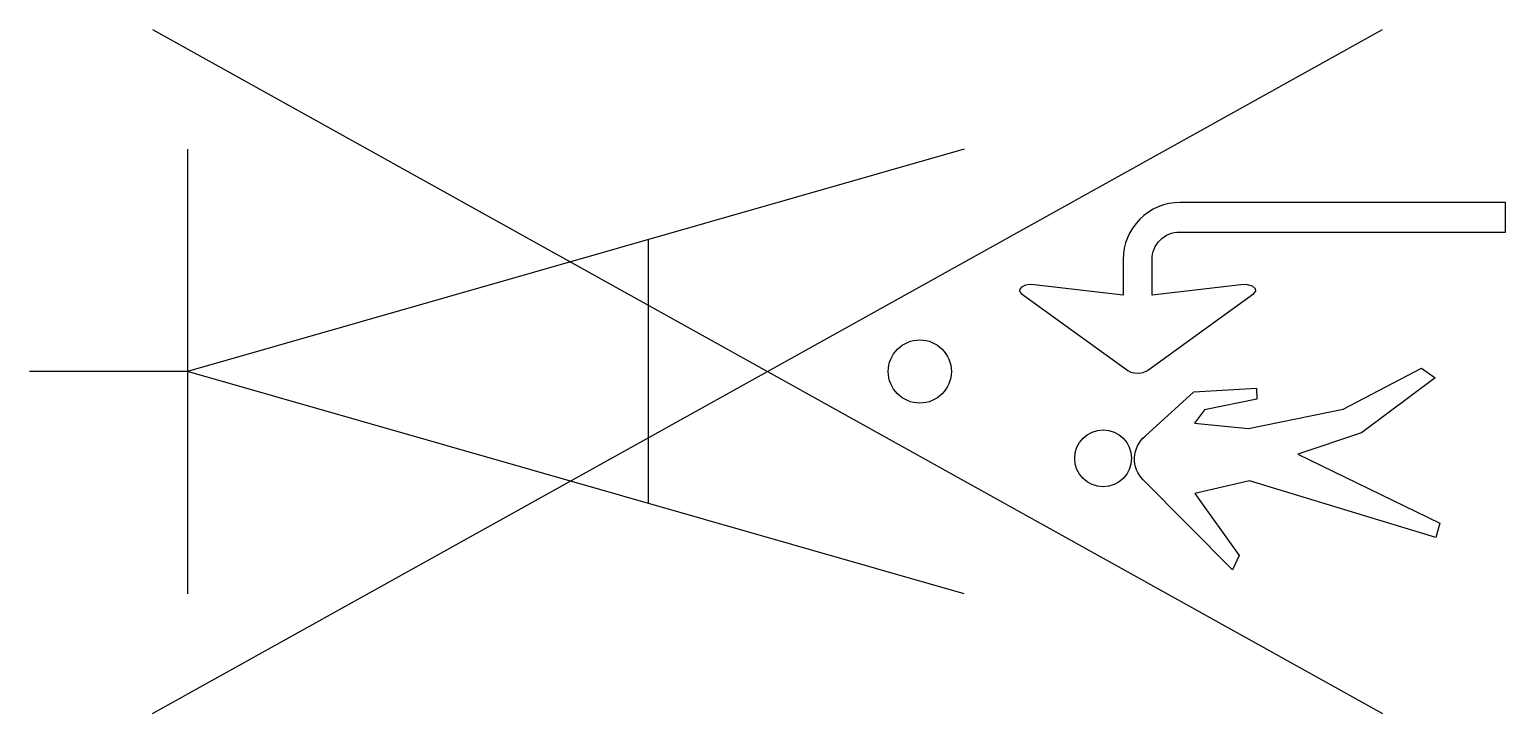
# Model space of a CAD drawing. Header units: metres. Extents: x 0 to 14, y -3.2 to 3.2.
import ezdxf

# ---------------------------------------------------------------- set-up
doc = ezdxf.new("R2010")
doc.units = ezdxf.units.M

msp = doc.modelspace()

# ---------------------------------------------------------------- linework, layer by layer
for p, q in [((1.168, 3.245), (12.849, -3.245)), ((1.168, -3.245), (12.849, 3.245)), ((8.878, 2.11), (1.499, 0)), ((1.499, 2.11), (1.499, -2.11)), ((5.878, -1.252), (5.878, 1.252)), ((1.499, 0), (0, 0)), ((8.878, -2.11), (1.499, 0))]:
    msp.add_line(p, q)
for points in [[(9.542, 0.824), (9.501, 0.825), (9.458, 0.818), (9.422, 0.801), (9.405, 0.782), (9.402, 0.767), (9.407, 0.752), (9.418, 0.74), (10.43, 0.009), (10.46, -0.006), (10.496, -0.014), (10.531, -0.016), (10.576, -0.01), (10.617, 0.009), (11.627, 0.74), (11.645, 0.763), (11.643, 0.785), (11.616, 0.809), (11.556, 0.826), (11.503, 0.824), (10.661, 0.725), (10.661, 1.063, -0.414215), (10.921, 1.323), (14.017, 1.323), (14.017, 1.604), (10.927, 1.604, 0.414214), (10.386, 1.063), (10.386, 0.725)], [(13.355, -1.577), (11.587, -1.038), (11.068, -1.159), (11.488, -1.747), (11.425, -1.883), (10.577, -1.029, -0.437788), (10.595, -0.614), (11.059, -0.193), (11.652, -0.159), (11.655, -0.262), (11.159, -0.365), (11.065, -0.49), (11.576, -0.541), (12.476, -0.359), (13.221, 0.032), (13.351, -0.059), (12.649, -0.583), (12.044, -0.783), (13.395, -1.438)]]:
    msp.add_lwpolyline(points, format="xyb", close=True)
for centre, radius in [((8.455, 0), 0.3), ((10.196, -0.824), 0.27)]:
    msp.add_circle(centre, radius)

doc.saveas('drawing.dxf')
